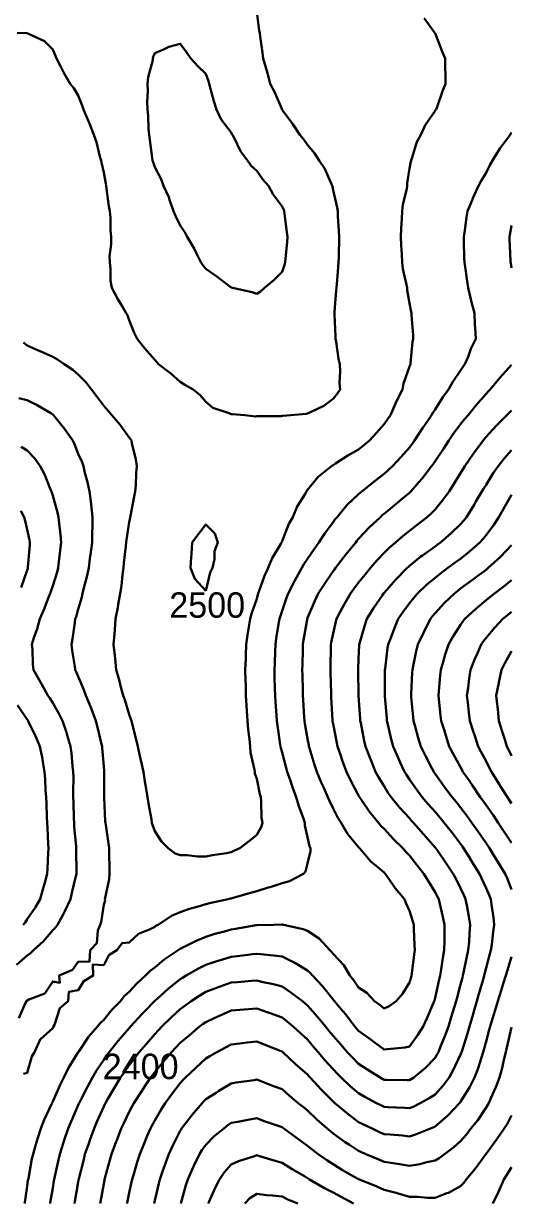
# Model space of a CAD drawing. Header units: inches. Extents: x 29277 to 43569, y 11651 to 22756.
# Drawn here: x 38021 to 39935, y 11656 to 16287 of the extents above; entities that cross this region are included whole.
import ezdxf

# ---------------------------------------------------------------- set-up
doc = ezdxf.new("R2010")
doc.units = ezdxf.units.IN
doc.header["$MEASUREMENT"] = 0
doc.layers.add('test_100m', color=124, linetype='Continuous', lineweight=30, true_color=0x00b06f)
doc.layers.add('test_20m', color=244, linetype='Continuous', lineweight=30, true_color=0xa80019)

msp = doc.modelspace()

# ---------------------------------------------------------------- linework, layer by layer
at = {"layer": 'test_100m'}
for points, elevation in [([(37995.1, 16249.9), (38034.4, 16249), (38035.3, 16248.9), (38037.7, 16247.5), (38102.6, 16217.2), (38135.3, 16185), (38145.8, 16160.4), (38150.2, 16149.9), (38166.1, 16119), (38178.6, 16093.2), (38204.1, 16049.9), (38218.4, 16033.1), (38235.3, 16003.8), (38250.3, 15965), (38255.6, 15949.9), (38270.4, 15914.8), (38279.5, 15894.2), (38296.7, 15849.9), (38306.4, 15821), (38320.6, 15764.6), (38324.9, 15749.9), (38327.1, 15741.8), (38335.3, 15702.8), (38343.2, 15657.9), (38344.8, 15649.9), (38346.8, 15638.4), (38355, 15569.7), (38359, 15549.9), (38361.3, 15523.8), (38361.3, 15476), (38364.2, 15449.9), (38364.7, 15420.5), (38358.3, 15373), (38358.8, 15349.9), (38362.4, 15322.8), (38362.4, 15277.1), (38367.3, 15249.9), (38390.9, 15205.6), (38407.8, 15177.4), (38423.8, 15149.9), (38428.1, 15142.8), (38435.3, 15123.2), (38455.7, 15070.4), (38465.9, 15049.9), (38497, 15011.7), (38535.3, 14966.3), (38543.1, 14957.7), (38550.5, 14949.9), (38598.8, 14913.4), (38635.3, 14881.2), (38653.7, 14868.4), (38686.3, 14849.9), (38713.2, 14827.9), (38735.3, 14801.6), (38763.6, 14778.3), (38827.3, 14757.9), (38835.3, 14754.2), (38838.7, 14753.4), (38888.4, 14749.9), (38930.3, 14745), (38935.3, 14745.4), (38938.9, 14746.3), (39031.3, 14746), (39035.3, 14746.6), (39037.9, 14747.2), (39069.5, 14749.9), (39129.8, 14755.3), (39135.3, 14756.1), (39148.5, 14763.2), (39199, 14786.2), (39235.3, 14813.3), (39251.3, 14833.8), (39262.4, 14849.9), (39260.4, 14875.1), (39263.4, 14921.7), (39261.8, 14949.9), (39256.2, 14970.9), (39247.5, 15037.7), (39244.9, 15049.9), (39244.3, 15058.9), (39240.4, 15144.8), (39240.1, 15149.9), (39240.6, 15155.3), (39246.8, 15238.4), (39248, 15249.9), (39249.2, 15263.8), (39254.7, 15330.4), (39256.4, 15349.9), (39257, 15371.6), (39259.1, 15449.9), (39258, 15472.6), (39254.2, 15530.9), (39253.3, 15549.9), (39250.5, 15565.2), (39235.3, 15633.3), (39232.6, 15647.2), (39231.8, 15649.9), (39228.4, 15656.8), (39202.4, 15717.1), (39180.6, 15749.9), (39162.8, 15777.5), (39135.3, 15810.8), (39119, 15833.6), (39104.1, 15849.9), (39077.6, 15892.3), (39035.3, 15948.3), (39034.7, 15949.3), (39034.3, 15949.9), (39033.5, 15951.7), (39004.6, 16019.3), (38988.6, 16049.9), (38977.3, 16091.9), (38971, 16114.1), (38961.2, 16149.9), (38957.6, 16172.3), (38949.3, 16235.9), (38947.2, 16249.9), (38945.4, 16260), (38935.3, 16332.4)], 2500), ([(38221, 11656), (38222.2, 11663), (38235.3, 11739), (38236.9, 11748.3), (38237.2, 11749.9), (38237.9, 11752.6), (38256.6, 11828.6), (38261.8, 11849.9), (38276.4, 11891.1), (38281, 11904.2), (38297.3, 11949.9), (38308.8, 11976.4), (38335.3, 12036.3), (38339.6, 12045.6), (38341.7, 12049.9), (38351.1, 12065.8), (38376.4, 12108.8), (38401.1, 12149.9), (38414.9, 12170.3), (38435.3, 12198.6), (38457.4, 12227.7), (38474.4, 12249.9), (38502.7, 12282.5), (38535.3, 12320), (38549.8, 12335.4), (38563.3, 12349.9), (38599.8, 12385.4), (38635.3, 12418.3), (38653.5, 12431.7), (38678.6, 12449.9), (38712.8, 12472.4), (38735.3, 12485.9), (38781.9, 12503.3), (38792.3, 12507), (38835.3, 12522.6), (38860.6, 12524.5), (38914.8, 12529.5), (38935.3, 12531.1), (38960.3, 12524.9), (39001.4, 12516.1), (39035.3, 12506.9), (39069.8, 12484.4), (39114.5, 12449.9), (39126.1, 12440.8), (39135.3, 12433), (39173.9, 12388.6), (39205.1, 12349.9), (39218.8, 12333.5), (39235.3, 12313.7), (39264.9, 12279.6), (39290.5, 12249.9), (39312.2, 12226.9), (39335.3, 12204), (39368.1, 12182.8), (39419.9, 12149.9), (39429.6, 12144.2), (39435.3, 12141.1), (39444.3, 12140.9), (39525.3, 12140), (39535.2, 12139.7), (39541.8, 12143.4), (39551.3, 12149.9), (39597.4, 12187.7), (39635.2, 12227.1), (39644, 12241.2), (39648.4, 12249.9), (39656.8, 12271.4), (39673.3, 12311.9), (39687.2, 12349.9), (39698.4, 12386.7), (39710.1, 12424.8), (39717.8, 12449.9), (39721.2, 12464), (39735.2, 12515.3), (39742.3, 12542.9), (39744.3, 12549.9), (39746.9, 12561.5), (39759.7, 12625.5), (39765.5, 12649.9), (39768.3, 12683), (39770.1, 12715.1), (39773.3, 12749.9), (39767.8, 12782.5), (39759.3, 12825.9), (39755, 12849.9), (39748.9, 12863.6), (39735.2, 12893), (39716.2, 12930.9), (39706.5, 12949.9), (39677.7, 12992.4), (39644.3, 13040.9), (39638.1, 13049.9), (39636.9, 13051.5), (39635.2, 13053.5), (39589.9, 13104.6), (39550.4, 13149.9), (39543.3, 13158), (39535.2, 13167.4), (39495.6, 13210.3), (39463.1, 13249.9), (39451.7, 13266.4), (39435.3, 13293.4), (39413.8, 13328.5), (39402.1, 13349.9), (39382.7, 13397.3), (39379.5, 13405.6), (39362.2, 13449.9), (39357.4, 13472.1), (39343.6, 13541.6), (39341.8, 13549.9), (39341.4, 13556), (39335.3, 13649.9), (39335.3, 13650.7), (39333.4, 13748), (39333.3, 13749.9), (39333.4, 13751.8), (39335.3, 13793.4), (39337.7, 13847.5), (39337.9, 13849.9), (39339, 13853.7), (39359.5, 13925.7), (39367.6, 13949.9), (39393.6, 13991.6), (39428.3, 14043), (39432.9, 14049.9), (39433.9, 14051.2), (39435.3, 14052.8), (39480.7, 14104.5), (39525.4, 14149.9), (39530.4, 14154.8), (39535.2, 14159), (39579.8, 14194.5), (39585.8, 14199.3), (39635.2, 14234.9), (39643.9, 14241.3), (39656, 14249.9), (39698.3, 14286.9), (39735.2, 14322.3), (39748.2, 14336.9), (39758.7, 14349.9), (39788, 14397.2), (39795.7, 14410.3), (39819.2, 14449.9), (39825.1, 14460), (39835.2, 14476.6), (39863.2, 14522), (39882.7, 14549.9), (39906, 14579.1), (39935.2, 14612.3)], 2400), ([(39935.2, 13413.3), (39923.3, 13438), (39917.3, 13449.9), (39908.9, 13476.3), (39897.6, 13512.3), (39885.4, 13549.9), (39880.9, 13595.6), (39879.8, 13605.4), (39875.3, 13649.9), (39885, 13699.6), (39885, 13700.1), (39895.3, 13749.9), (39908.5, 13776.6), (39935.2, 13823.4)], 2300), ([(38745.6, 11656), (38749.4, 11664.1), (38771, 11714.2), (38790.1, 11749.9), (38808.4, 11776.8), (38835.3, 11808.4), (38863.4, 11821.8), (38927.1, 11841.8), (38935.3, 11844.9), (38942.2, 11842.9), (39007.9, 11822.6), (39035.3, 11815.4), (39075.2, 11789.9), (39122.4, 11762.8), (39135.3, 11755.2), (39138.4, 11753), (39143.2, 11749.9), (39201.5, 11716.2), (39235.3, 11698.2), (39266.8, 11681.5), (39315.6, 11656)], 2300), ([(39862.4, 11656), (39881.1, 11695.8), (39883.8, 11701.4), (39905.5, 11749.9), (39916.9, 11768.3), (39935.2, 11797.8)], 2300)]:
    msp.add_lwpolyline(points, dxfattribs=dict(at, elevation=elevation))
at = {"layer": 'test_100m', "elevation": 2500}
msp.add_lwpolyline([(38735.3, 14060.9), (38752.6, 14132.6), (38761.8, 14149.9), (38769.3, 14184), (38769.9, 14215.3), (38782.9, 14249.9), (38771, 14285.7), (38735.3, 14320.1), (38704.9, 14280.3), (38682, 14249.9), (38679.7, 14205.4), (38678, 14192.6), (38675.4, 14149.9), (38692.9, 14107.5)], close=True, dxfattribs=at)
at = {"layer": 'test_20m'}
for points, elevation in [([(37995.1, 16249.9), (38034.4, 16249), (38035.3, 16248.9), (38037.7, 16247.5), (38102.6, 16217.2), (38135.3, 16185), (38145.8, 16160.4), (38150.2, 16149.9), (38166.1, 16119), (38178.6, 16093.2), (38204.1, 16049.9), (38218.4, 16033.1), (38235.3, 16003.8), (38250.3, 15965), (38255.6, 15949.9), (38270.4, 15914.8), (38279.5, 15894.2), (38296.7, 15849.9), (38306.4, 15821), (38320.6, 15764.6), (38324.9, 15749.9), (38327.1, 15741.8), (38335.3, 15702.8), (38343.2, 15657.9), (38344.8, 15649.9), (38346.8, 15638.4), (38355, 15569.7), (38359, 15549.9), (38361.3, 15523.8), (38361.3, 15476), (38364.2, 15449.9), (38364.7, 15420.5), (38358.3, 15373), (38358.8, 15349.9), (38362.4, 15322.8), (38362.4, 15277.1), (38367.3, 15249.9), (38390.9, 15205.6), (38407.8, 15177.4), (38423.8, 15149.9), (38428.1, 15142.8), (38435.3, 15123.2), (38455.7, 15070.4), (38465.9, 15049.9), (38497, 15011.7), (38535.3, 14966.3), (38543.1, 14957.7), (38550.5, 14949.9), (38598.8, 14913.4), (38635.3, 14881.2), (38653.7, 14868.4), (38686.3, 14849.9), (38713.2, 14827.9), (38735.3, 14801.6), (38763.6, 14778.3), (38827.3, 14757.9), (38835.3, 14754.2), (38838.7, 14753.4), (38888.4, 14749.9), (38930.3, 14745), (38935.3, 14745.4), (38938.9, 14746.3), (39031.3, 14746), (39035.3, 14746.6), (39037.9, 14747.2), (39069.5, 14749.9), (39129.8, 14755.3), (39135.3, 14756.1), (39148.5, 14763.2), (39199, 14786.2), (39235.3, 14813.3), (39251.3, 14833.8), (39262.4, 14849.9), (39260.4, 14875.1), (39263.4, 14921.7), (39261.8, 14949.9), (39256.2, 14970.9), (39247.5, 15037.7), (39244.9, 15049.9), (39244.3, 15058.9), (39240.4, 15144.8), (39240.1, 15149.9), (39240.6, 15155.3), (39246.8, 15238.4), (39248, 15249.9), (39249.2, 15263.8), (39254.7, 15330.4), (39256.4, 15349.9), (39257, 15371.6), (39259.1, 15449.9), (39258, 15472.6), (39254.2, 15530.9), (39253.3, 15549.9), (39250.5, 15565.2), (39235.3, 15633.3), (39232.6, 15647.2), (39231.8, 15649.9), (39228.4, 15656.8), (39202.4, 15717.1), (39180.6, 15749.9), (39162.8, 15777.5), (39135.3, 15810.8), (39119, 15833.6), (39104.1, 15849.9), (39077.6, 15892.3), (39035.3, 15948.3), (39034.7, 15949.3), (39034.3, 15949.9), (39033.5, 15951.7), (39004.6, 16019.3), (38988.6, 16049.9), (38977.3, 16091.9), (38971, 16114.1), (38961.2, 16149.9), (38957.6, 16172.3), (38949.3, 16235.9), (38947.2, 16249.9), (38945.4, 16260), (38935.3, 16332.4)], 2500), ([(38020.1, 15034.7), (38035.3, 15023.4), (38084.1, 15001.1), (38085.7, 15000.3), (38135.3, 14978.3), (38153.6, 14968.3), (38179.5, 14949.9), (38213.7, 14928.3), (38235.3, 14909.5), (38264.5, 14879.2), (38286.8, 14849.9), (38308.5, 14823.1), (38335.3, 14785.9), (38352.6, 14767.3), (38367.7, 14749.9), (38398.1, 14712.8), (38435.3, 14662), (38440.8, 14655.4), (38443.8, 14649.9), (38445.5, 14639.6), (38461, 14575.7), (38464.7, 14549.9), (38462.3, 14522.9), (38460.8, 14475.4), (38458.8, 14449.9), (38454.5, 14430.7), (38440.4, 14355), (38439.3, 14349.9), (38438.6, 14346.5), (38435.3, 14330.1), (38424.4, 14260.8), (38423.1, 14249.9), (38421.5, 14236.1), (38414.8, 14170.3), (38412.3, 14149.9), (38408.6, 14123.3), (38405.1, 14080.1), (38400.3, 14049.9), (38392.4, 14007), (38390.4, 13994.8), (38381.6, 13949.9), (38378.3, 13906.9), (38377, 13891.7), (38373.8, 13849.9), (38378.4, 13806.8), (38380, 13794.6), (38384.4, 13749.9), (38396.2, 13710.9), (38402.6, 13682.6), (38411.4, 13649.9), (38417.6, 13632.3), (38435.3, 13574.6), (38442.1, 13556.8), (38444.2, 13549.9), (38447.1, 13538.1), (38462.7, 13477.4), (38469.3, 13449.9), (38478.6, 13406.5), (38480.5, 13395.2), (38491.6, 13349.9), (38496.7, 13311.3), (38502.3, 13282.8), (38507.2, 13249.9), (38510.7, 13225.4), (38522.1, 13163.1), (38524.1, 13149.9), (38526.6, 13141.3), (38535.3, 13116.8), (38561.8, 13076.5), (38587.7, 13049.9), (38615, 13029.7), (38635.3, 13022.4), (38662.9, 13022.2), (38703, 13017.6), (38735.3, 13017.5), (38762.2, 13023), (38816.3, 13031), (38835.3, 13034.5), (38846, 13039.2), (38869.4, 13049.9), (38906.8, 13078.4), (38935.3, 13103.2), (38952.6, 13132.5), (38957.9, 13149.9), (38954.7, 13169.3), (38953.5, 13231.6), (38951.2, 13249.9), (38947.4, 13262.1), (38935.3, 13322.8), (38928.6, 13343.3), (38927.9, 13349.9), (38927, 13358.1), (38911.3, 13425.9), (38909.4, 13449.9), (38906.9, 13478.3), (38901.9, 13516.5), (38899.2, 13549.9), (38897, 13588.2), (38895.5, 13610.1), (38893.2, 13649.9), (38892.2, 13693), (38891.9, 13706.5), (38890.8, 13749.9), (38892.3, 13792.9), (38892.9, 13807.6), (38894.4, 13849.9), (38899.3, 13885.9), (38904.9, 13919.5), (38909.2, 13949.9), (38914.8, 13970.3), (38935.3, 14028.9), (38939.9, 14045.3), (38941.4, 14049.9), (38945.4, 14060.1), (38966, 14119.2), (38980.3, 14149.9), (38996.5, 14188.7), (39029.8, 14244.4), (39032.7, 14249.9), (39033.3, 14251.8), (39035.3, 14255.8), (39062, 14323.2), (39077.3, 14349.9), (39093.6, 14391.5), (39123.7, 14438.4), (39130.2, 14449.9), (39132, 14453.1), (39135.3, 14456.2), (39177.1, 14508.1), (39229.5, 14549.9), (39232.8, 14552.4), (39235.3, 14553.6), (39245.2, 14559.8), (39293.5, 14591.6), (39335.3, 14614.4), (39354.6, 14630.6), (39377.5, 14649.9), (39405.1, 14680), (39435.3, 14714.7), (39449.8, 14735.3), (39460.6, 14749.9), (39480.3, 14795), (39483.1, 14802), (39507.2, 14849.9), (39511.5, 14873.7), (39535.2, 14940.8), (39537.5, 14947.7), (39538.6, 14949.9), (39539.4, 14954), (39547, 15038.2), (39549.6, 15049.9), (39548.9, 15063.5), (39542.9, 15142.3), (39542.4, 15149.9), (39541.1, 15155.8), (39535.2, 15189.9), (39525.8, 15240.5), (39525.2, 15249.9), (39523.4, 15261.7), (39509.2, 15323.8), (39506, 15349.9), (39504.7, 15380.4), (39502.3, 15416.9), (39501, 15449.9), (39502.4, 15482.8), (39505, 15519.7), (39506.4, 15549.9), (39509.2, 15576), (39523.8, 15638.5), (39525.4, 15649.9), (39525.3, 15659.8), (39535.2, 15717.5), (39540.1, 15745), (39541.7, 15749.9), (39545.9, 15760.6), (39563.1, 15822.1), (39578.8, 15849.9), (39596.8, 15888.4), (39635.2, 15943.8), (39637.4, 15947.7), (39639.1, 15949.9), (39641.6, 15956.2), (39663.7, 16021.5), (39676.4, 16049.9), (39675.7, 16090.4), (39675.1, 16110.1), (39674.3, 16149.9), (39663.1, 16177.7), (39635.2, 16248.5), (39634.8, 16249.5), (39634.6, 16249.9), (39633, 16252.1), (39593, 16307.7)], 2480), ([(38020.9, 12164.3), (38035.3, 12167.9), (38052.8, 12232.4), (38063.9, 12249.9), (38085.7, 12299.5), (38135.3, 12343.8), (38137.2, 12348), (38138.8, 12349.9), (38142.5, 12357.1), (38163, 12422.2), (38196.3, 12449.9), (38198.6, 12486.6), (38235.3, 12492.4), (38256.9, 12528.3), (38294.5, 12549.9), (38292.1, 12593.1), (38335.3, 12591.7), (38355.1, 12630), (38387.1, 12649.9), (38407.2, 12678), (38435.3, 12680), (38471.8, 12713.4), (38517.6, 12732.3), (38535.3, 12741.7), (38540, 12745.2), (38549.1, 12749.9), (38600.9, 12784.3), (38635.3, 12798.7), (38672.4, 12812.7), (38706.3, 12820.9), (38735.3, 12829.9), (38750.9, 12834.2), (38823.8, 12849.9), (38832.8, 12852.4), (38835.3, 12852.9), (38839.4, 12854.1), (38910.7, 12874.5), (38935.3, 12881.6), (38980.6, 12895.3), (38988, 12897.2), (39035.3, 12913.2), (39064.7, 12920.4), (39119.2, 12949.9), (39126.7, 12958.5), (39135.3, 12989.7), (39146.7, 13038.5), (39146.4, 13049.9), (39143.1, 13057.8), (39135.3, 13093.9), (39124.6, 13139.2), (39124, 13149.9), (39118.6, 13166.6), (39100.3, 13215), (39090.6, 13249.9), (39075.5, 13290.1), (39066.2, 13319), (39055.4, 13349.9), (39050.9, 13365.6), (39035.3, 13425.9), (39030, 13444.7), (39028.9, 13449.9), (39027.9, 13457.2), (39016.4, 13531.1), (39014, 13549.9), (39012.5, 13572.7), (39009.1, 13623.7), (39007.4, 13649.9), (39006.8, 13678.4), (39005.8, 13720.5), (39005.2, 13749.9), (39006.2, 13779), (39007.7, 13822.4), (39008.7, 13849.9), (39012.1, 13873), (39022.7, 13937.3), (39024.6, 13949.9), (39027.1, 13958.1), (39035.3, 13981.5), (39052.6, 14032.5), (39059.3, 14049.9), (39083.8, 14098.5), (39084.7, 14100.4), (39112.5, 14149.9), (39120.6, 14164.6), (39135.3, 14186.5), (39160.8, 14224.4), (39179.8, 14249.9), (39200.9, 14284.2), (39235.3, 14330.4), (39243.5, 14341.7), (39250.6, 14349.9), (39289.2, 14396), (39335.3, 14439.2), (39340.8, 14444.4), (39347.7, 14449.9), (39396, 14489.2), (39435.3, 14519.1), (39451.5, 14533.7), (39468.6, 14549.9), (39500.7, 14584.4), (39535.2, 14622.5), (39546.8, 14638.3), (39555.1, 14649.9), (39586.1, 14699), (39590.5, 14705.1), (39621.4, 14749.9), (39626.2, 14759), (39635.2, 14772.1), (39665.4, 14819.8), (39688.4, 14849.9), (39704.9, 14880.3), (39735.2, 14925.1), (39745, 14940.2), (39752.5, 14949.9), (39764.5, 14979.2), (39775.7, 15009.5), (39795, 15049.9), (39792.6, 15092.6), (39791.5, 15106.2), (39789.2, 15149.9), (39778.5, 15193.1), (39774.5, 15210.7), (39765, 15249.9), (39760.9, 15275.6), (39753, 15332.1), (39750.3, 15349.9), (39749.9, 15364.6), (39748.1, 15437.1), (39747.8, 15449.9), (39750.2, 15464.9), (39758.9, 15526.3), (39762.9, 15549.9), (39781.8, 15596.5), (39783.7, 15601.5), (39806.1, 15649.9), (39815.8, 15669.4), (39835.2, 15701.3), (39851.1, 15734.1), (39860.4, 15749.9), (39889.4, 15795.8), (39913.9, 15828.5), (39929.4, 15849.9), (39931.6, 15853.5), (39935.2, 15858.6)], 2460), ([(39935.2, 15328.6), (39931.8, 15346.5), (39931.2, 15349.9), (39931.1, 15354.1), (39927.3, 15441.9), (39927, 15449.9), (39928.3, 15456.9), (39935.2, 15494.8)], 2440), ([(38025.1, 11656), (38025.5, 11659.7), (38035.3, 11723.2), (38038.2, 11746.9), (38038.7, 11749.9), (38039.6, 11754.3), (38053.9, 11831.3), (38058, 11849.9), (38068.1, 11882.8), (38075.7, 11909.5), (38089.1, 11949.9), (38101.7, 11983.5), (38130.2, 12044.9), (38132.4, 12049.9), (38133.2, 12052), (38135.3, 12055.6), (38163.9, 12121.3), (38178.6, 12149.9), (38197.4, 12187.8), (38235.3, 12249), (38235.6, 12249.6), (38235.8, 12249.9), (38237.2, 12251.9), (38276, 12309.2), (38311.2, 12349.9), (38321.6, 12363.6), (38335.3, 12376.3), (38368.5, 12416.7), (38400.5, 12449.9), (38416.1, 12469.1), (38435.3, 12486.9), (38465.6, 12519.6), (38499.8, 12549.9), (38517, 12568.2), (38535.3, 12582.1), (38572.2, 12612.9), (38627.7, 12649.9), (38632, 12653.2), (38635.3, 12655.1), (38645.1, 12659.8), (38698, 12687.2), (38735.3, 12702.4), (38771.7, 12713.5), (38808.5, 12723.2), (38835.3, 12730.9), (38851.8, 12733.4), (38933, 12747.6), (38935.3, 12748), (38937.2, 12747.9), (39002.2, 12749.9), (39034.1, 12751.1), (39035.3, 12751.2), (39036.4, 12751.1), (39040.8, 12749.9), (39118.2, 12732.9), (39135.3, 12726.1), (39180.5, 12695.2), (39221.7, 12649.9), (39228.8, 12643.5), (39235.3, 12635.3), (39276.6, 12591.3), (39301.1, 12549.9), (39316.9, 12531.5), (39335.3, 12503.9), (39367.3, 12482), (39397.9, 12449.9), (39419.7, 12434.4), (39435.3, 12421.1), (39454.8, 12430.4), (39483.1, 12449.9), (39506.8, 12478.4), (39535.2, 12523.4), (39540.8, 12544.4), (39542.4, 12549.9), (39543.6, 12558.3), (39552.7, 12632.5), (39555.4, 12649.9), (39554.8, 12669.5), (39551.7, 12733.5), (39551.2, 12749.9), (39547.5, 12762.2), (39535.2, 12804.6), (39520.5, 12835.2), (39515, 12849.9), (39478.7, 12893.4), (39450.8, 12934.4), (39439.8, 12949.9), (39437.6, 12952.2), (39435.3, 12954.9), (39404.5, 12980.7), (39383.2, 12997.9), (39362.5, 13022.7), (39339, 13049.9), (39337.1, 13051.8), (39335.3, 13054), (39291.8, 13106.4), (39266.2, 13149.9), (39254.1, 13168.8), (39235.3, 13206), (39220.8, 13235.4), (39214.9, 13249.9), (39198.7, 13286.5), (39190.2, 13304.9), (39171.4, 13349.9), (39162.5, 13377.1), (39142.8, 13442.4), (39140.4, 13449.9), (39139.6, 13454.3), (39135.3, 13479.2), (39124.7, 13539.4), (39123, 13549.9), (39122.2, 13563), (39118.1, 13632.8), (39117, 13649.9), (39116.5, 13668.7), (39114.8, 13729.5), (39114.3, 13749.9), (39114.8, 13770.3), (39115.8, 13830.5), (39116.3, 13849.9), (39119, 13866.1), (39133.4, 13948.1), (39133.7, 13949.9), (39134.1, 13951), (39135.3, 13953.9), (39163.6, 14021.6), (39177.1, 14049.9), (39199.5, 14085.7), (39235.3, 14137.1), (39240.6, 14144.6), (39244.7, 14149.9), (39276.4, 14191), (39284.1, 14201.1), (39323.8, 14249.9), (39328.7, 14256.4), (39335.3, 14263.9), (39376.5, 14308.7), (39420.6, 14349.9), (39428.2, 14357), (39435.3, 14362.7), (39483.1, 14402), (39507.4, 14422.1), (39535.2, 14445), (39537.8, 14447.4), (39540.3, 14449.9), (39571.5, 14486.2), (39584.3, 14500.9), (39621.7, 14549.9), (39627.4, 14557.8), (39635.2, 14568.8), (39667.6, 14617.6), (39689.3, 14649.9), (39707.9, 14677.3), (39735.2, 14713.8), (39751.1, 14734.1), (39764.6, 14749.9), (39796, 14789.2), (39835.2, 14833.9), (39843, 14842.2), (39850.8, 14849.9), (39888.8, 14896.3), (39935.2, 14947.8)], 2440), ([(38002.4, 14817.1), (38035.3, 14808.1), (38074.8, 14789.4), (38128.1, 14757.1), (38135.3, 14753), (38136.9, 14751.5), (38138.3, 14749.9), (38150.5, 14734.7), (38181.7, 14696.4), (38213.5, 14649.9), (38220.9, 14635.6), (38235.3, 14598.5), (38250.2, 14564.8), (38255.8, 14549.9), (38261.8, 14523.4), (38272.1, 14486.8), (38279.3, 14449.9), (38285.7, 14400.4), (38285.8, 14399.4), (38291.1, 14349.9), (38290.6, 14305.3), (38289.9, 14295.3), (38289.4, 14249.9), (38283.3, 14201.9), (38282.7, 14197.4), (38276.6, 14149.9), (38269.4, 14115.8), (38257.9, 14072.5), (38252.6, 14049.9), (38249.4, 14035.8), (38235.3, 13988.3), (38226.9, 13958.3), (38223.8, 13949.9), (38221.4, 13936.1), (38213.2, 13872), (38208.9, 13849.9), (38212, 13826.7), (38221.3, 13763.9), (38223.2, 13749.9), (38227.3, 13741.9), (38235.3, 13724), (38257.4, 13672), (38265.2, 13649.9), (38285.6, 13600.2), (38285.9, 13599.3), (38304.5, 13549.9), (38310.9, 13525.6), (38326.4, 13458.8), (38328.6, 13449.9), (38329.1, 13443.8), (38335.3, 13370.4), (38337, 13351.7), (38337.2, 13349.9), (38337.2, 13347.9), (38336.4, 13251.1), (38336.5, 13249.9), (38336.5, 13248.6), (38341.5, 13156.2), (38341.9, 13149.9), (38343.1, 13142.1), (38353.7, 13068.3), (38356.4, 13049.9), (38357.2, 13028), (38357.3, 12972), (38358.1, 12949.9), (38356.1, 12929.1), (38340.3, 12855), (38339.7, 12849.9), (38340.4, 12844.7), (38335.3, 12827.2), (38324.9, 12760.3), (38321, 12749.9), (38312.6, 12727.2), (38307.7, 12677.4), (38281.9, 12649.9), (38279.5, 12605.7), (38235.3, 12604.4), (38213, 12572.2), (38160.8, 12549.9), (38163.3, 12521.9), (38135.3, 12527.1), (38104.7, 12480.5), (38042, 12456.7), (38035.3, 12452.8), (38033.9, 12451.3), (38032.1, 12449.9), (38028.3, 12442.9), (38002.2, 12383)], 2460), ([(38125.3, 11656), (38125.8, 11659.4), (38135.3, 11715.9), (38140, 11745.2), (38140.7, 11749.9), (38142.3, 11757), (38157.7, 11827.5), (38162.9, 11849.9), (38176.2, 11890.9), (38180.6, 11904.6), (38195.8, 11949.9), (38207.2, 11978), (38235.3, 12042.2), (38237.6, 12047.6), (38238.6, 12049.9), (38242.3, 12057), (38271.3, 12113.9), (38291.1, 12149.9), (38307.3, 12177.8), (38335.3, 12219.3), (38347.6, 12237.6), (38356.4, 12249.9), (38391.5, 12293.6), (38435.3, 12343.6), (38438.2, 12347), (38440.8, 12349.9), (38485.5, 12399.7), (38498.9, 12413.6), (38534.1, 12449.9), (38534.7, 12450.5), (38535.3, 12451), (38544.7, 12459.4), (38587.6, 12497.6), (38635.3, 12535.5), (38644, 12541.2), (38658.9, 12549.9), (38706.8, 12578.4), (38735.3, 12592.6), (38778.4, 12606.8), (38797.9, 12612.6), (38835.3, 12624.4), (38858.4, 12626.8), (38919.8, 12634.4), (38935.3, 12636.1), (38951.3, 12633.8), (39013.6, 12628.3), (39035.3, 12624.8), (39084.5, 12600.7), (39085.6, 12600.2), (39135.3, 12570), (39145.7, 12560.4), (39154.2, 12549.9), (39193.6, 12508.3), (39235.3, 12456), (39238.1, 12452.8), (39240.1, 12449.9), (39264.9, 12420.3), (39283.5, 12398.2), (39320.5, 12349.9), (39327.3, 12342), (39335.3, 12332.8), (39383.9, 12298.5), (39395.9, 12289.3), (39435.3, 12259.4), (39446.7, 12261.4), (39517.2, 12268), (39535.2, 12271.8), (39568, 12317.1), (39588.3, 12349.9), (39602.9, 12382.3), (39628.7, 12443.4), (39631.5, 12449.9), (39632.3, 12452.8), (39635.2, 12462.8), (39650.8, 12534.3), (39654.8, 12549.9), (39658.8, 12573.5), (39665.3, 12619.9), (39670.9, 12649.9), (39671.9, 12686.6), (39671.7, 12713.5), (39672.7, 12749.9), (39665.8, 12780.5), (39653.5, 12831.7), (39649.3, 12849.9), (39644.6, 12859.3), (39635.2, 12877.4), (39607.7, 12922.4), (39591.1, 12949.9), (39566.3, 12981), (39535.2, 13021), (39520.9, 13035.6), (39508.3, 13049.9), (39471.5, 13086.2), (39435.3, 13125.8), (39423, 13137.7), (39412.9, 13149.9), (39377.9, 13192.6), (39348.5, 13236.7), (39339.3, 13249.9), (39337.8, 13252.5), (39335.3, 13257.3), (39303, 13317.7), (39287.5, 13349.9), (39273.4, 13388), (39261.1, 13424.1), (39251.9, 13449.9), (39249.2, 13463.8), (39235.3, 13538.3), (39233.4, 13548.1), (39233.1, 13549.9), (39233, 13552.2), (39228.2, 13642.8), (39227.8, 13649.9), (39227.6, 13657.6), (39225.2, 13739.9), (39224.9, 13749.9), (39225.1, 13760.1), (39226, 13840.7), (39226.2, 13849.9), (39227.6, 13857.5), (39235.3, 13893.4), (39245.4, 13939.8), (39248, 13949.9), (39262.7, 13977.3), (39278.1, 14007.1), (39303, 14049.9), (39316.6, 14068.6), (39335.3, 14092.7), (39360.4, 14124.8), (39381.6, 14149.9), (39406.3, 14178.9), (39435.3, 14209.7), (39455.6, 14229.6), (39479.4, 14249.9), (39509.4, 14275.8), (39535.2, 14296.3), (39565.5, 14319.7), (39604.4, 14349.9), (39620.6, 14364.6), (39635.2, 14379.7), (39667, 14418.2), (39690, 14449.9), (39707.9, 14477.2), (39735.2, 14522.1), (39745.5, 14539.7), (39751.6, 14549.9), (39786, 14599.2), (39790.1, 14604.7), (39823.3, 14649.9), (39828.6, 14656.6), (39835.2, 14664.4), (39876.4, 14708.8), (39917.2, 14749.9), (39925.9, 14759.2), (39935.2, 14768.5)], 2420), ([(38010.9, 14625.6), (38035.3, 14611.2), (38065.2, 14579.8), (38086.2, 14549.9), (38103.4, 14518.1), (38126.8, 14458.4), (38130.6, 14449.9), (38131.8, 14446.5), (38135.3, 14434.4), (38153.6, 14368.3), (38157.7, 14349.9), (38160, 14325.2), (38166, 14280.6), (38168.6, 14249.9), (38165, 14220.2), (38159.6, 14174.3), (38156.7, 14149.9), (38152.1, 14133.1), (38135.3, 14080.1), (38128.1, 14057.1), (38125.6, 14049.9), (38118.8, 14033.5), (38100.1, 13985.1), (38084.1, 13949.9), (38073.8, 13911.4), (38061.7, 13876.4), (38053.7, 13849.9), (38055.3, 13829.9), (38057.8, 13772.4), (38059.7, 13749.9), (38087.6, 13702.2), (38093.1, 13692.1), (38116.5, 13649.9), (38124.3, 13639), (38135.3, 13620.5), (38161, 13575.6), (38173.4, 13549.9), (38188.9, 13503.6), (38191.7, 13493.5), (38205.2, 13449.9), (38208.6, 13423.2), (38213.3, 13371.9), (38215.9, 13349.9), (38216.1, 13330.8), (38215.2, 13270), (38215.4, 13249.9), (38216.1, 13230.8), (38218.1, 13167), (38218.8, 13149.9), (38219.9, 13134.6), (38226.8, 13058.4), (38227.5, 13049.9), (38227.3, 13042), (38228, 12957.2), (38227.9, 12949.9), (38225.5, 12940.2), (38210.6, 12874.5), (38204.3, 12849.9), (38182.8, 12802.4), (38175.7, 12790.4), (38153.5, 12749.9), (38146.1, 12739.1), (38135.3, 12728.4), (38099.3, 12685.9), (38060.1, 12649.9), (38047.6, 12637.6), (38035.3, 12628.9), (37992.6, 12592.6)], 2440), ([(38221, 11656), (38222.2, 11663), (38235.3, 11739), (38236.9, 11748.3), (38237.2, 11749.9), (38237.9, 11752.6), (38256.6, 11828.6), (38261.8, 11849.9), (38276.4, 11891.1), (38281, 11904.2), (38297.3, 11949.9), (38308.8, 11976.4), (38335.3, 12036.3), (38339.6, 12045.6), (38341.7, 12049.9), (38351.1, 12065.8), (38376.4, 12108.8), (38401.1, 12149.9), (38414.9, 12170.3), (38435.3, 12198.6), (38457.4, 12227.7), (38474.4, 12249.9), (38502.7, 12282.5), (38535.3, 12320), (38549.8, 12335.4), (38563.3, 12349.9), (38599.8, 12385.4), (38635.3, 12418.3), (38653.5, 12431.7), (38678.6, 12449.9), (38712.8, 12472.4), (38735.3, 12485.9), (38781.9, 12503.3), (38792.3, 12507), (38835.3, 12522.6), (38860.6, 12524.5), (38914.8, 12529.5), (38935.3, 12531.1), (38960.3, 12524.9), (39001.4, 12516.1), (39035.3, 12506.9), (39069.8, 12484.4), (39114.5, 12449.9), (39126.1, 12440.8), (39135.3, 12433), (39173.9, 12388.6), (39205.1, 12349.9), (39218.8, 12333.5), (39235.3, 12313.7), (39264.9, 12279.6), (39290.5, 12249.9), (39312.2, 12226.9), (39335.3, 12204), (39368.1, 12182.8), (39419.9, 12149.9), (39429.6, 12144.2), (39435.3, 12141.1), (39444.3, 12140.9), (39525.3, 12140), (39535.2, 12139.7), (39541.8, 12143.4), (39551.3, 12149.9), (39597.4, 12187.7), (39635.2, 12227.1), (39644, 12241.2), (39648.4, 12249.9), (39656.8, 12271.4), (39673.3, 12311.9), (39687.2, 12349.9), (39698.4, 12386.7), (39710.1, 12424.8), (39717.8, 12449.9), (39721.2, 12464), (39735.2, 12515.3), (39742.3, 12542.9), (39744.3, 12549.9), (39746.9, 12561.5), (39759.7, 12625.5), (39765.5, 12649.9), (39768.3, 12683), (39770.1, 12715.1), (39773.3, 12749.9), (39767.8, 12782.5), (39759.3, 12825.9), (39755, 12849.9), (39748.9, 12863.6), (39735.2, 12893), (39716.2, 12930.9), (39706.5, 12949.9), (39677.7, 12992.4), (39644.3, 13040.9), (39638.1, 13049.9), (39636.9, 13051.5), (39635.2, 13053.5), (39589.9, 13104.6), (39550.4, 13149.9), (39543.3, 13158), (39535.2, 13167.4), (39495.6, 13210.3), (39463.1, 13249.9), (39451.7, 13266.4), (39435.3, 13293.4), (39413.8, 13328.5), (39402.1, 13349.9), (39382.7, 13397.3), (39379.5, 13405.6), (39362.2, 13449.9), (39357.4, 13472.1), (39343.6, 13541.6), (39341.8, 13549.9), (39341.4, 13556), (39335.3, 13649.9), (39335.3, 13650.7), (39333.4, 13748), (39333.3, 13749.9), (39333.4, 13751.8), (39335.3, 13793.4), (39337.7, 13847.5), (39337.9, 13849.9), (39339, 13853.7), (39359.5, 13925.7), (39367.6, 13949.9), (39393.6, 13991.6), (39428.3, 14043), (39432.9, 14049.9), (39433.9, 14051.2), (39435.3, 14052.8), (39480.7, 14104.5), (39525.4, 14149.9), (39530.4, 14154.8), (39535.2, 14159), (39579.8, 14194.5), (39585.8, 14199.3), (39635.2, 14234.9), (39643.9, 14241.3), (39656, 14249.9), (39698.3, 14286.9), (39735.2, 14322.3), (39748.2, 14336.9), (39758.7, 14349.9), (39788, 14397.2), (39795.7, 14410.3), (39819.2, 14449.9), (39825.1, 14460), (39835.2, 14476.6), (39863.2, 14522), (39882.7, 14549.9), (39906, 14579.1), (39935.2, 14612.3)], 2400), ([(38321.2, 11656), (38322.5, 11662.7), (38335.3, 11732.3), (38338.1, 11747.1), (38338.7, 11749.9), (38340, 11754.7), (38359, 11826.2), (38365.6, 11849.9), (38384.6, 11899.3), (38385, 11900.2), (38404.2, 11949.9), (38414.2, 11971), (38435.3, 12015.3), (38446.9, 12038.2), (38453.2, 12049.9), (38485.6, 12099.6), (38487.1, 12101.8), (38519, 12149.9), (38526, 12159.2), (38535.3, 12171.3), (38571.3, 12213.9), (38601.4, 12249.9), (38617.8, 12267.3), (38635.3, 12286.2), (38669.9, 12315.3), (38710.8, 12349.9), (38724.9, 12360.3), (38735.3, 12367.8), (38767.9, 12382.6), (38791.7, 12393.4), (38835.3, 12412.9), (38869.7, 12415.5), (38903.5, 12418.1), (38935.3, 12420.6), (38980, 12405.2), (38987.9, 12402.5), (39035.3, 12385.8), (39055.2, 12369.9), (39078.7, 12349.9), (39108.4, 12323.1), (39135.3, 12299), (39157.5, 12272.1), (39176, 12249.9), (39203.2, 12217.9), (39235.3, 12182.9), (39251.2, 12165.9), (39267.4, 12149.9), (39302, 12116.7), (39335.3, 12088.3), (39359.6, 12074.2), (39405.5, 12049.9), (39425, 12039.7), (39435.3, 12034.7), (39451.5, 12033.7), (39515.9, 12030.6), (39535.2, 12029.3), (39549.7, 12035.5), (39577.1, 12049.9), (39615, 12070.2), (39635.2, 12083.6), (39666.8, 12118.4), (39689.9, 12149.9), (39706.7, 12178.5), (39735.2, 12239.8), (39738.3, 12246.9), (39739.3, 12249.9), (39741.1, 12255.8), (39762.4, 12322.7), (39770.1, 12349.9), (39784.1, 12398.8), (39784.6, 12400.6), (39798.7, 12449.9), (39806.5, 12478.7), (39824.5, 12539.2), (39827.6, 12549.9), (39829, 12556.2), (39835.2, 12580.1), (39850, 12635.2), (39854.3, 12649.9), (39857.3, 12672), (39863.3, 12721.8), (39867.4, 12749.9), (39863.8, 12778.5), (39856.4, 12828.8), (39853.6, 12849.9), (39848.3, 12862.9), (39835.2, 12893.1), (39817.9, 12932.5), (39809.9, 12949.9), (39781.1, 12995.8), (39767.2, 13017.9), (39747.2, 13049.9), (39742.3, 13057), (39735.2, 13066.9), (39699.2, 13113.8), (39670.6, 13149.9), (39654.7, 13169.4), (39635.2, 13192.6), (39608.3, 13223), (39585.1, 13249.9), (39564, 13278.7), (39535.2, 13320.3), (39523.1, 13337.7), (39515.4, 13349.9), (39498.6, 13386.6), (39490, 13404.7), (39470.3, 13449.9), (39463.2, 13477.9), (39450.1, 13535.1), (39446.5, 13549.9), (39445.5, 13560.2), (39438, 13647.1), (39437.8, 13649.9), (39437.9, 13652.5), (39438.5, 13746.6), (39438.6, 13749.9), (39439.2, 13753.9), (39448.9, 13836.3), (39451.1, 13849.9), (39461.3, 13876), (39474.3, 13910.9), (39490.8, 13949.9), (39509, 13976.1), (39535.2, 14011.3), (39552, 14033.1), (39566.3, 14049.9), (39601.6, 14083.6), (39635.2, 14111.8), (39656.5, 14128.6), (39685.7, 14149.9), (39714.2, 14170.9), (39735.2, 14186.1), (39770.6, 14214.6), (39811.4, 14249.9), (39822.6, 14262.6), (39835.2, 14278.6), (39865.3, 14319.8), (39885.4, 14349.9), (39903.3, 14381.8), (39935.2, 14437.5)], 2380), ([(38010.7, 14374.5), (38023.3, 14349.9), (38026.1, 14340.8), (38035.3, 14301.2), (38044.3, 14259), (38045.8, 14249.9), (38044.9, 14240.3), (38038.2, 14152.9), (38037.9, 14149.9), (38037.3, 14147.9), (38035.3, 14142), (38011.7, 14073.5)], 2420), ([(39935.2, 12888.5), (39917.5, 12932.2), (39910, 12949.9), (39881.7, 12996.4), (39870.2, 13015), (39848.7, 13049.9), (39843.3, 13058), (39835.2, 13069.9), (39802.7, 13117.4), (39779.8, 13149.9), (39761.1, 13175.8), (39735.2, 13210.1), (39717.4, 13232), (39702.4, 13249.9), (39674.1, 13288.8), (39635.2, 13342.2), (39632, 13346.6), (39629.7, 13349.9), (39623.9, 13361.3), (39597.5, 13412.2), (39579, 13449.9), (39569.1, 13483.8), (39556.9, 13528.3), (39550.7, 13549.9), (39549.3, 13564), (39541.7, 13643.5), (39541.1, 13649.9), (39541.5, 13656.1), (39545.8, 13739.4), (39546.5, 13749.9), (39549.7, 13764.3), (39561.3, 13823.9), (39567.4, 13849.9), (39589.2, 13896), (39597.9, 13912.6), (39616.9, 13949.9), (39624.9, 13960.2), (39635.2, 13972.3), (39672.5, 14012.7), (39710.8, 14049.9), (39724.4, 14060.8), (39735.2, 14068.8), (39781.9, 14103.2), (39808.5, 14123.2), (39835.2, 14143.2), (39839.1, 14146.1), (39843.8, 14149.9), (39891.4, 14193.8), (39935.2, 14240.1)], 2360), ([(39935.2, 13071.5), (39904, 13118.7), (39883, 13149.9), (39863.8, 13178.5), (39835.2, 13219.1), (39822.4, 13237), (39812.7, 13249.9), (39781.7, 13296.4), (39765.7, 13319.5), (39744.7, 13349.9), (39741.5, 13356.1), (39735.2, 13367.7), (39706.3, 13421), (39690.9, 13449.9), (39677.4, 13492.1), (39670.3, 13514.8), (39659.3, 13549.9), (39656.9, 13571.5), (39650.1, 13635), (39648.5, 13649.9), (39650, 13664.7), (39655.7, 13729.5), (39657.9, 13749.9), (39667.3, 13782), (39674.9, 13810.2), (39687.5, 13849.9), (39704.9, 13880.2), (39735.2, 13927), (39744.7, 13940.5), (39752.1, 13949.9), (39795.6, 13989.6), (39835.2, 14023.3), (39849.8, 14035.3), (39868.1, 14049.9), (39906.3, 14078.9), (39935.2, 14102.1)], 2340), ([(39935.2, 13225.9), (39925.6, 13240.3), (39918.9, 13249.9), (39892.4, 13292.7), (39887, 13301.7), (39856.1, 13349.9), (39849.2, 13363.9), (39835.2, 13391.4), (39815.3, 13430), (39804.7, 13449.9), (39789.8, 13495.4), (39787.5, 13502.2), (39771.9, 13549.9), (39768.2, 13582.9), (39763.7, 13621.5), (39760.4, 13649.9), (39764.6, 13679.3), (39769.1, 13716.1), (39774.1, 13749.9), (39791.2, 13794), (39801.1, 13815.7), (39815.6, 13849.9), (39823.8, 13861.4), (39835.2, 13875.6), (39869.1, 13916.1), (39901.1, 13949.9), (39919.7, 13965.4), (39935.2, 13977.9)], 2320), ([(39935.2, 13413.3), (39923.3, 13438), (39917.3, 13449.9), (39908.9, 13476.3), (39897.6, 13512.3), (39885.4, 13549.9), (39880.9, 13595.6), (39879.8, 13605.4), (39875.3, 13649.9), (39885, 13699.6), (39885, 13700.1), (39895.3, 13749.9), (39908.5, 13776.6), (39935.2, 13823.4)], 2300), ([(37996.4, 13611.1), (38035.3, 13554.9), (38037.4, 13552), (38038.7, 13549.9), (38041.6, 13543.6), (38070.3, 13485), (38084.3, 13449.9), (38093.3, 13408), (38096.1, 13389.1), (38103.6, 13349.9), (38105.8, 13320.5), (38107.3, 13277.9), (38109.2, 13249.9), (38110.4, 13225), (38112.3, 13172.9), (38113.3, 13149.9), (38114.1, 13128.7), (38117.3, 13067.8), (38118, 13049.9), (38116.9, 13031.5), (38114.9, 12970.3), (38113.6, 12949.9), (38105, 12919.7), (38096.9, 12888.2), (38085.3, 12849.9), (38067, 12818.2), (38035.3, 12771.1), (38026.6, 12758.6), (38019.6, 12749.9)], 2420), ([(38426.4, 11656), (38426.9, 11658.3), (38435.3, 11697.3), (38444.6, 11740.6), (38446.8, 11749.9), (38451.7, 11766.4), (38466.7, 11818.5), (38476.4, 11849.9), (38493.6, 11891.6), (38506.2, 11920.9), (38518.5, 11949.9), (38524.2, 11961), (38535.3, 11981.6), (38560.3, 12024.9), (38576.2, 12049.9), (38601.3, 12083.9), (38635.3, 12128.2), (38645.7, 12139.5), (38656.2, 12149.9), (38696.7, 12188.5), (38735.3, 12224.5), (38751.2, 12234), (38778.5, 12249.9), (38815.5, 12269.7), (38835.3, 12280.3), (38869.1, 12283.8), (38898.1, 12287.1), (38935.3, 12290.8), (38964.5, 12279.1), (39032, 12253.2), (39035.3, 12251.9), (39036.3, 12251), (39037.4, 12249.9), (39088.1, 12202.7), (39135.3, 12161.3), (39140.4, 12155.1), (39145.2, 12149.9), (39188.1, 12102.8), (39235.3, 12056.4), (39238.5, 12053.2), (39242.4, 12049.9), (39292.7, 12007.4), (39335.3, 11975.5), (39352.2, 11966.9), (39388.5, 11949.9), (39420.2, 11934.9), (39435.3, 11928.3), (39459.3, 11925.9), (39507.3, 11922), (39535.2, 11919), (39559, 11926.2), (39617.8, 11949.9), (39630.4, 11954.8), (39635.2, 11957.2), (39684.6, 12000.6), (39731.4, 12049.9), (39733.2, 12052), (39735.2, 12054.9), (39772, 12113.2), (39790.2, 12149.9), (39802.9, 12182.3), (39818.3, 12233), (39824.2, 12249.9), (39826.7, 12258.5), (39835.2, 12291.2), (39847.9, 12337.3), (39851, 12349.9), (39857.7, 12372.4), (39870.4, 12414.8), (39880.8, 12449.9), (39893.9, 12491.2), (39902.8, 12517.4), (39913.4, 12549.9), (39918.2, 12567), (39935.2, 12623.2)], 2360), ([(38532.6, 11656), (38535.3, 11666.9), (38551.5, 11733.7), (38555.8, 11749.9), (38566.5, 11781.2), (38575.7, 11809.5), (38590.3, 11849.9), (38604.5, 11880.7), (38635.3, 11940.6), (38638.7, 11946.5), (38641, 11949.9), (38659.8, 11974.5), (38681.7, 12003.5), (38720.9, 12049.9), (38727.8, 12057.4), (38735.3, 12064.8), (38775.9, 12090.5), (38787.3, 12097.9), (38835.3, 12126.8), (38855.3, 12129.9), (38925.6, 12140.2), (38935.3, 12141.7), (38948.4, 12136.7), (39001.8, 12116.4), (39035.3, 12104.1), (39063.9, 12078.6), (39098.5, 12049.9), (39118.6, 12033.3), (39135.3, 12020.3), (39170.7, 11985.4), (39211.8, 11949.9), (39224.5, 11939.2), (39235.3, 11931), (39282.3, 11897), (39298.9, 11886.3), (39335.3, 11862.2), (39343.6, 11858.3), (39363.4, 11849.9), (39413.9, 11828.6), (39435.3, 11819.7), (39471.4, 11813.8), (39496, 11810.6), (39535.2, 11803.8), (39574.9, 11810.2), (39602.8, 11817.5), (39635.2, 11823.8), (39651.6, 11833.5), (39672.5, 11849.9), (39708.9, 11876.3), (39735.2, 11900.3), (39758.2, 11927), (39776, 11949.9), (39802.3, 11982.8), (39835.2, 12031.9), (39842.4, 12042.8), (39846.4, 12049.9), (39854.1, 12068.8), (39873.5, 12111.6), (39887.3, 12149.9), (39897.8, 12187.4), (39904.7, 12219.4), (39912.5, 12249.9), (39917.1, 12268), (39935.2, 12347.9)], 2340), ([(38637.2, 11656), (38658, 11727.2), (38665.7, 11749.9), (38686.6, 11798.5), (38689.4, 11804.1), (38711.1, 11849.9), (38720.1, 11865), (38735.3, 11886.5), (38767, 11918.2), (38805.9, 11949.9), (38822.3, 11962.9), (38835.3, 11971.8), (38861.8, 11976.5), (38901.1, 11984.1), (38935.3, 11989.9), (38964.8, 11979.4), (39027.3, 11957.9), (39035.3, 11955.1), (39038.1, 11952.8), (39041.7, 11949.9), (39095.5, 11910.1), (39135.3, 11882.2), (39152.9, 11867.6), (39176.3, 11849.9), (39210.9, 11825.6), (39235.3, 11809.8), (39272.4, 11787.1), (39332.3, 11752.9), (39335.3, 11751.2), (39336.1, 11750.8), (39338.2, 11749.9), (39407.1, 11721.8), (39435.3, 11709.4), (39482.6, 11697.3), (39490.4, 11694.8), (39535.2, 11682.1), (39567.3, 11682), (39607.1, 11678.1), (39635.2, 11678), (39681.6, 11696.3), (39687.2, 11698), (39735.2, 11723.5), (39747.9, 11737.3), (39756.8, 11749.9), (39793, 11792.2), (39834, 11848.7), (39834.9, 11849.9), (39835.2, 11850.3), (39877.1, 11908.1), (39906.4, 11949.9), (39917.6, 11967.6), (39935.2, 12001.5)], 2320), ([(38745.6, 11656), (38749.4, 11664.1), (38771, 11714.2), (38790.1, 11749.9), (38808.4, 11776.8), (38835.3, 11808.4), (38863.4, 11821.8), (38927.1, 11841.8), (38935.3, 11844.9), (38942.2, 11842.9), (39007.9, 11822.6), (39035.3, 11815.4), (39075.2, 11789.9), (39122.4, 11762.8), (39135.3, 11755.2), (39138.4, 11753), (39143.2, 11749.9), (39201.5, 11716.2), (39235.3, 11698.2), (39266.8, 11681.5), (39315.6, 11656)], 2300), ([(39862.4, 11656), (39881.1, 11695.8), (39883.8, 11701.4), (39905.5, 11749.9), (39916.9, 11768.3), (39935.2, 11797.8)], 2300), ([(38888.7, 11656), (38909, 11676.1), (38935.3, 11694.1), (38973.6, 11688.3), (38997.7, 11687.4), (39035.3, 11682.8), (39057.2, 11671.8), (39097.4, 11656)], 2280)]:
    msp.add_lwpolyline(points, dxfattribs=dict(at, elevation=elevation))
for points, elevation in [([(38935.3, 15226.5), (38949.8, 15235.3), (38966.6, 15249.9), (39003.8, 15281.4), (39035.3, 15312), (39045, 15340.2), (39047.1, 15349.9), (39048, 15362.7), (39054.7, 15430.4), (39056, 15449.9), (39053.9, 15468.5), (39044.9, 15540.3), (39043.7, 15549.9), (39041.3, 15556), (39035.3, 15568.8), (39000.6, 15615.2), (38981.6, 15649.9), (38959.8, 15674.4), (38935.3, 15708.1), (38913.6, 15728.2), (38899.7, 15749.9), (38871.8, 15786.4), (38846.6, 15838.6), (38840.3, 15849.9), (38838.4, 15853.1), (38835.3, 15858.7), (38795.8, 15910.4), (38777.8, 15949.9), (38767, 15981.7), (38754.6, 16030.6), (38748.8, 16049.9), (38745.8, 16060.4), (38735.3, 16088.8), (38704.5, 16119.1), (38677.6, 16149.9), (38659.8, 16174.5), (38635.3, 16207.7), (38590.2, 16195), (38569.9, 16184.6), (38535.3, 16170.5), (38529.4, 16155.7), (38528.5, 16149.9), (38527.9, 16142.5), (38509.1, 16076.1), (38507.6, 16049.9), (38508.4, 16023), (38506.3, 15978.8), (38507.1, 15949.9), (38509.3, 15924), (38511.4, 15873.8), (38513.3, 15849.9), (38516, 15830.6), (38525.5, 15759.6), (38526.9, 15749.9), (38528.7, 15743.3), (38535.3, 15722.8), (38560.8, 15675.4), (38570.2, 15649.9), (38590.2, 15604.8), (38594.6, 15590.6), (38609.6, 15549.9), (38617.1, 15531.7), (38635.3, 15493.8), (38653.4, 15468), (38662.5, 15449.9), (38689.8, 15404.4), (38697.8, 15387.4), (38716.9, 15349.9), (38723.7, 15338.4), (38735.3, 15323.5), (38779.4, 15294.1), (38830.6, 15254.6), (38835.3, 15251.1), (38836.3, 15250.9), (38840.6, 15249.9), (38918, 15232.7)], 2520), ([(38735.3, 14060.9), (38752.6, 14132.6), (38761.8, 14149.9), (38769.3, 14184), (38769.9, 14215.3), (38782.9, 14249.9), (38771, 14285.7), (38735.3, 14320.1), (38704.9, 14280.3), (38682, 14249.9), (38679.7, 14205.4), (38678, 14192.6), (38675.4, 14149.9), (38692.9, 14107.5)], 2500)]:
    msp.add_lwpolyline(points, close=True, dxfattribs=dict(at, elevation=elevation))

# ---------------------------------------------------------------- texts
for s, p in [('2500', (38592.4, 13954.6, 2500)), ('2400', (38331.5, 12143.6, 2400))]:
    msp.add_text(s, height=100).set_placement(p)

doc.saveas('drawing.dxf')
